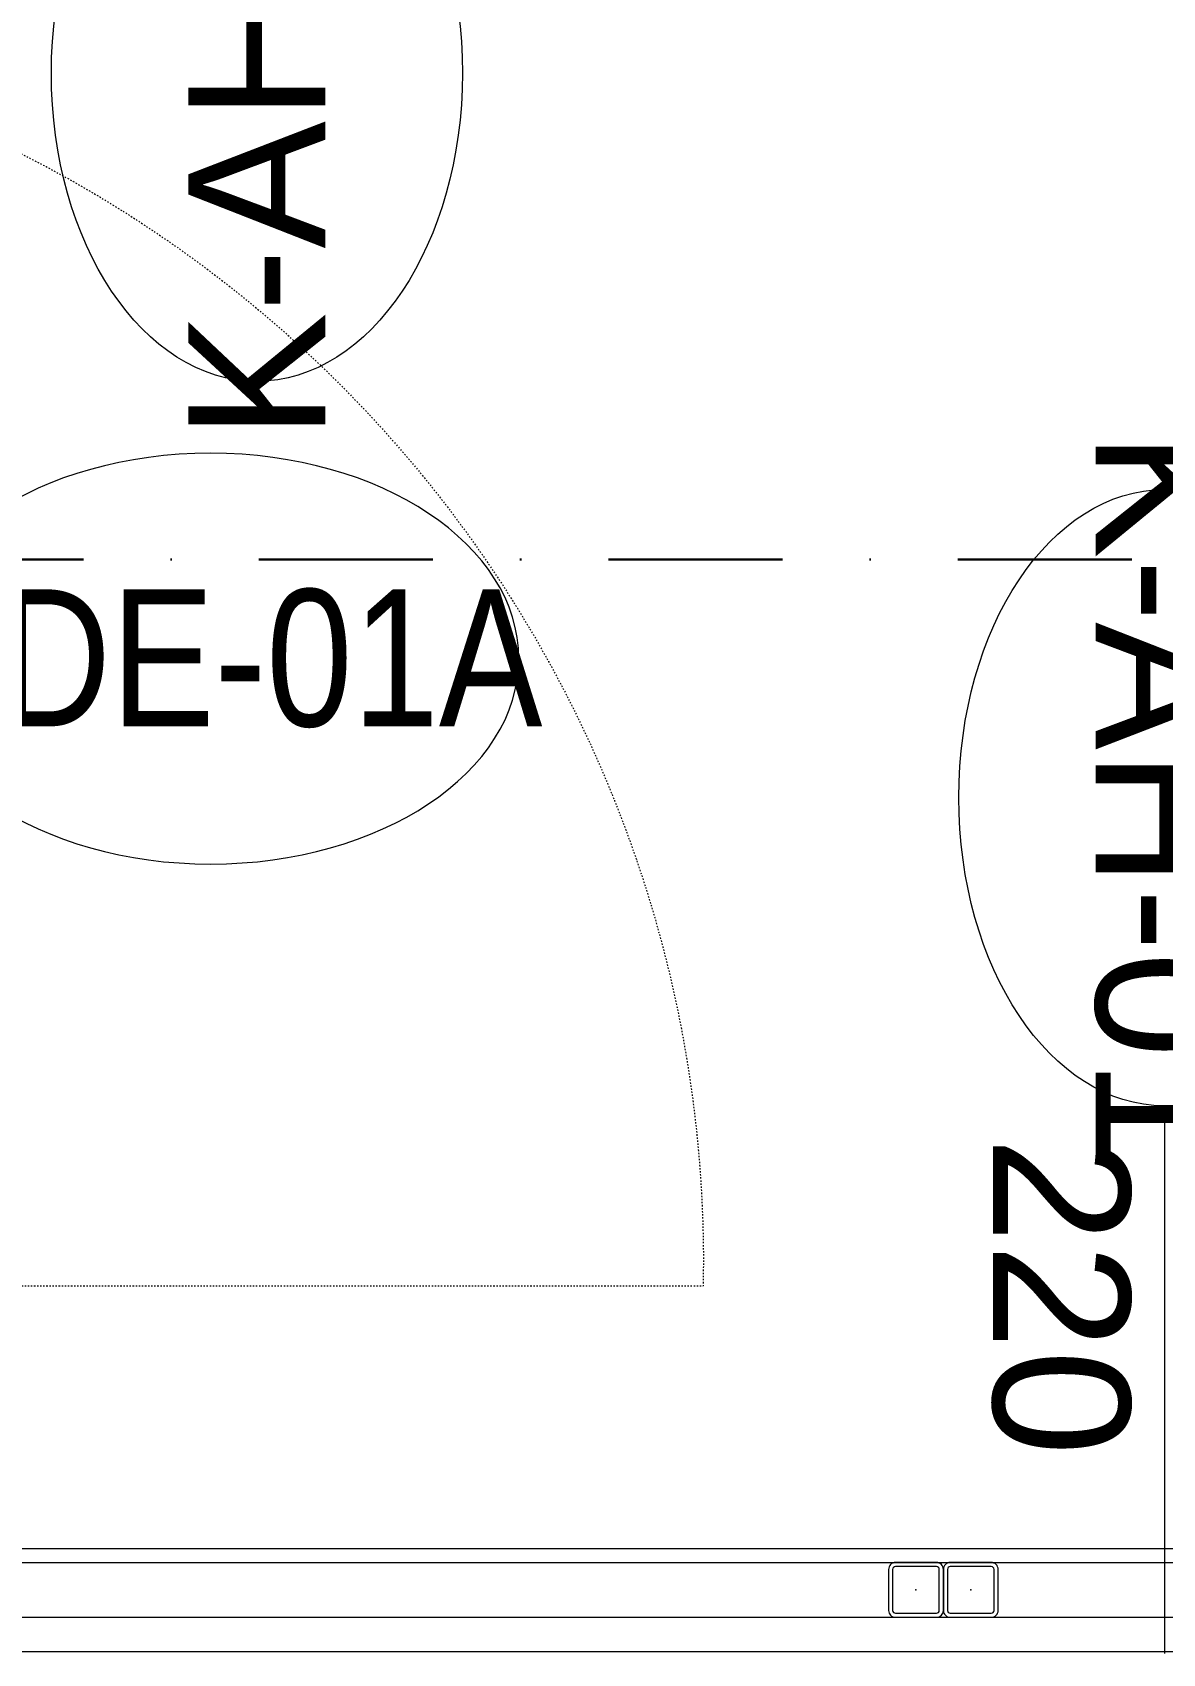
# Model space of a CAD drawing. Extents: x -3709 to 34975, y -230 to 8245.
# Drawn here: x 17088.8 to 17171.3, y 3119.8 to 3238.2 of the extents above; entities that cross this region are included whole.
import ezdxf
from ezdxf.enums import TextEntityAlignment as Align

# ---------------------------------------------------------------- set-up
doc = ezdxf.new("R2010")
doc.units = 0
doc.linetypes.add('DASHDOT', pattern=[25.4, 12.7, -6.35, 0, -6.35])
doc.linetypes.add('DOT2', pattern=[0.125, 0, -0.125])
doc.layers.get('0').update_dxf_attribs({"color": 9, "lineweight": 9})
for name, color, linetype, lineweight in [('06D', 9, 'Continuous', 9), ('10', 9, 'Continuous', 9), ('11', 9, 'Continuous', 9), ('20', 9, 'DOT2', 9), ('22', 8, 'Continuous', 9), ('33', 9, 'BATTING', 9), ('E-KABLO', 7, 'Continuous', 30)]:
    doc.layers.add(name, color=color, linetype=linetype, lineweight=lineweight)
doc.styles.add('Arial', font='arial.ttf', dxfattribs={"height": 2.5})
doc.linetypes.add('BATTING', pattern='A,0.0001,-0.1,[134,ltypeshp.shx,S=0.1,R=0,X=-0.1,Y=0],-0.2,[134,ltypeshp.shx,S=0.1,R=180,X=0.1,Y=0],-0.1', length=0.4001)

# ---------------------------------------------------------------- blocks, each defined once
blk = doc.blocks.new('0_doorno')
blk.add_lwpolyline([(4.5, 0), (12.5, 0)])
blk.add_ellipse((0, 0), major_axis=(-4.5, 0), ratio=0.666667)
at = {"style": 'Arial'}
blk.add_attdef('YUKSEKLIK', text='', height=2, dxfattribs=at).set_placement((5, 5.9), align=Align.TOP_LEFT)
blk.add_attdef('GENISLIK', text='', height=2, dxfattribs=at).set_placement((5, -1.895), align=Align.BOTTOM_LEFT)
blk.add_attdef('KAPINO', text='', height=1.4, dxfattribs=at).set_placement((-0.019, -0.035), align=Align.MIDDLE)
blk = doc.blocks.new('Prf-40x40')
for points in [[(1.5, -2), (-1.5, -2, -0.414214), (-2, -1.5), (-2, 1.5, -0.414214), (-1.5, 2), (1.5, 2, -0.414214), (2, 1.5), (2, -1.5, -0.414214)], [(1.5, -1.7), (-1.5, -1.7, -0.414214), (-1.7, -1.5), (-1.7, 1.5, -0.414214), (-1.5, 1.7), (1.5, 1.7, -0.414214), (1.7, 1.5), (1.7, -1.5, -0.414214)]]:
    blk.add_lwpolyline(points, format="xyb", close=True)
blk.add_point((0, 0))
blk = doc.blocks.new('p-krt-100lukahsapkapi')
at = {"layer": '20'}
blk.add_lwpolyline([(10.35, -4.2), (101.95, -4.2)], dxfattribs=at)
blk.add_arc((11.32, -5.96), 90.64, 269.4791, 1.113, dxfattribs=at)

msp = doc.modelspace()

# ---------------------------------------------------------------- linework, layer by layer
at = {"layer": '06D'}
msp.add_lwpolyline([(16884.34, 3122.5), (17215.84, 3122.5)], dxfattribs=at)
at = {"layer": '11'}
msp.add_lwpolyline([(17215.84, 3126.5), (17215.84, 3127.5), (16880.84, 3127.5), (16880.84, 3126.5), (17215.84, 3126.5)], dxfattribs=at)
at = {"layer": '33', "ltscale": 0.3}
msp.add_lwpolyline([(16881.44, 3120), (17215.84, 3120)], dxfattribs=at)
at = {"layer": 'E-KABLO', "color": 6, "linetype": 'DASHDOT'}
msp.add_line((17220.06, 3199.74), (16963.07, 3199.74), dxfattribs=at)

# ---------------------------------------------------------------- block references
at = {"layer": '10', "xscale": -1, "rotation": 180}
msp.add_blockref('p-krt-100lukahsapkapi', (17035.84, 3142.5), dxfattribs=at)
at = {"layer": '10', "xscale": -1}
for p in [(17153.31, 3124.5), (17157.31, 3124.5)]:
    msp.add_blockref('Prf-40x40', p, dxfattribs=at)
at = {"layer": '22'}
ref = msp.add_blockref('0_doorno', (17105.21, 3235.25), dxfattribs=dict(at, xscale=5, yscale=5, zscale=5, rotation=90))
ref.add_attrib('KAPINO', 'K-AH-01', dxfattribs={"layer": '0', "height": 10, "rotation": 90, "style": 'Arial'}).set_placement((17105.21, 3235.25), align=Align.MIDDLE)
ref.add_attrib('GENISLIK', '90', dxfattribs={"layer": '0', "height": 10, "rotation": 90, "style": 'Arial'}).set_placement((17105.21, 3267.62), align=Align.BOTTOM_LEFT)
ref.add_attrib('YUKSEKLIK', '220', dxfattribs={"layer": '0', "height": 10, "rotation": 90, "style": 'Arial'}).set_placement((17107.71, 3260.02), align=Align.TOP_LEFT)
ref = msp.add_blockref('0_doorno', (17171.44, 3182.35), dxfattribs=dict(at, xscale=5, yscale=5, zscale=5, rotation=270))
ref.add_attrib('KAPINO', 'K-AH-01', dxfattribs={"layer": '0', "height": 10, "rotation": 270, "style": 'Arial'}).set_placement((17171.44, 3182.35), align=Align.MIDDLE)
ref.add_attrib('GENISLIK', '90', dxfattribs={"layer": '0', "height": 10, "rotation": 270, "style": 'Arial'}).set_placement((17171.44, 3149.98), align=Align.BOTTOM_LEFT)
ref.add_attrib('YUKSEKLIK', '220', dxfattribs={"layer": '0', "height": 10, "rotation": 270, "style": 'Arial'}).set_placement((17168.94, 3157.58), align=Align.TOP_LEFT)
ref = msp.add_blockref('0_doorno', (17101.83, 3192.5), dxfattribs=dict(at, xscale=-5, yscale=5, zscale=5))
ref.add_attrib('KAPINO', 'K-DE-01A', dxfattribs={"layer": '0', "height": 10, "style": 'Arial', "width": 0.810779}).set_placement((17075.05, 3187.56), (17126.05, 3187.56), align=Align.FIT)

doc.saveas('drawing.dxf')
